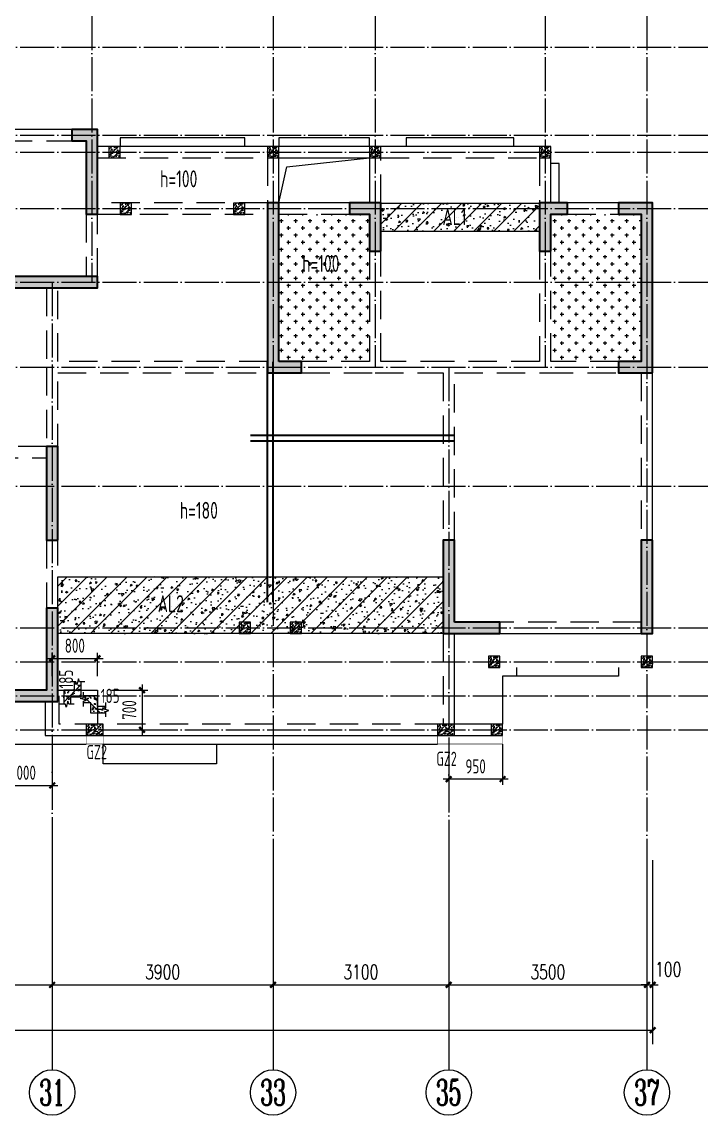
# Model space of a CAD drawing. Extents: x 393367 to 3005760, y 4998 to 826018.
# Drawn here: x 2536576 to 2548567, y 345219 to 364516 of the extents above; entities that cross this region are included whole.
import ezdxf
from ezdxf.enums import TextEntityAlignment as Align

# ---------------------------------------------------------------- set-up
doc = ezdxf.new("R2010")
doc.units = 0
doc.header["$LTSCALE"] = 1000
for name, pattern in [('DASH', [0.35, 0.25, -0.1]), ('DASHED', [0.75, 0.5, -0.25]), ('DOTE', [2.42, 2, -0.2, 0.02, -0.2])]:
    doc.linetypes.add(name, pattern=pattern)
doc.layers.get('0').update_dxf_attribs({"linetype": 'CONTINUOUS'})
doc.layers.get('Defpoints').update_dxf_attribs({"linetype": 'CONTINUOUS'})
for name, color, linetype in [('AXIS', 3, 'CONTINUOUS'), ('AXIS_TEXT', 7, 'CONTINUOUS'), ('BEAM', 4, 'DASH'), ('COLU', 7, 'CONTINUOUS'), ('DIM', 3, 'CONTINUOUS'), ('DOTE', 8, 'DOTE'), ('ROOF', 183, 'CONTINUOUS'), ('S-板负筋标注', 7, 'CONTINUOUS'), ('S-构造柱', 212, 'CONTINUOUS'), ('S-构造柱编号', 130, 'CONTINUOUS'), ('S-梁', 4, 'DASHED'), ('S-梁实线', 4, 'CONTINUOUS'), ('S-楼板文字', 7, 'CONTINUOUS'), ('S-洞口边线', 7, 'CONTINUOUS'), ('S-砼墙', 150, 'CONTINUOUS'), ('S-砼墙填充', 251, 'CONTINUOUS'), ('S-降板填充', 75, 'CONTINUOUS'), ('TEXT', 7, 'CONTINUOUS'), ('THIN', 7, 'CONTINUOUS'), ('板面附加钢筋', 4, 'CONTINUOUS'), ('看线', 251, 'CONTINUOUS')]:
    doc.layers.add(name, color=color, linetype=linetype)
doc.layers.add('DIM_IDEN', color=3, linetype='CONTINUOUS', lineweight=15)
doc.styles.add('_TCH_AXIS', font='COMPLEX', dxfattribs={"bigfont": 'GBCBIG'})
doc.styles.add('_TCH_DIM_T3', font='SIMPLEX', dxfattribs={"width": 0.705882, "bigfont": 'GBCBIG'})
doc.styles.add('COMPLEX', font='COMPLEX')
doc.styles.add('TSSD_Rein', font='Tssdeng.shx', dxfattribs={"width": 0.7, "bigfont": 'hztxt.shx'})
doc.dimstyles.new('_TCH_ARCH&&100', dxfattribs={"dimtxt": 255, "dimasz": 100, "dimexe": 250, "dimexo": 300, "dimgap": 100, "dimtad": 1, "dimdec": 0, "dimzin": 0, "dimdsep": 46, "dimtxsty": '_TCH_DIM_T3', "dimblk": 'ARCHTICK', "dimcen": 0.09, "dimclrt": 7, "dimazin": 2, "dimtfac": 1, "dimtdec": 0, "dimtix": 1, "dimtmove": 2, "dimatfit": 3, "dimldrblk": 'ARCHTICK', "dimfxl": 1, "dimtolj": 1, "dimtzin": 0, "dimarcsym": 0})
doc.dimstyles.new('TSSD_100_100$0', dxfattribs={"dimtxt": 250, "dimasz": 100, "dimexe": 100, "dimexo": 250, "dimgap": 100, "dimtad": 1, "dimdec": 0, "dimzin": 0, "dimdsep": 46, "dimtxsty": 'TSSD_Rein', "dimblk": 'ARCHTICK', "dimcen": 0, "dimdle": 100, "dimclrt": 7, "dimadec": 0, "dimazin": 0, "dimtfac": 1, "dimtdec": 0, "dimtix": 1, "dimtmove": 2, "dimatfit": 3, "dimldrblk": '_tsdbk', "dimfxl": 1, "dimtolj": 1, "dimtzin": 0, "dimarcsym": 0})

# ---------------------------------------------------------------- blocks, each defined once
blk = doc.blocks.new('_ArchTick')
at = {"color": 0, "linetype": 'ByBlock', "const_width": 0.4}
blk.add_lwpolyline([(-0.5, -0.5), (0.5, 0.5)], dxfattribs=at)
blk = doc.blocks.new('*D3191')
at = {"layer": 'AXIS', "color": 0, "lineweight": -2}
for p, q in [((61600, 4500), (61600, 2050)), ((61700, 4500), (61700, 2050)), ((61600, 2300), (61500, 2300)), ((61600, 2300), (61700, 2300)), ((61700, 2300), (61800, 2300))]:
    blk.add_line(p, q, dxfattribs=at)
at = {"layer": 'Defpoints', "color": 0}
for p in [(61600, 4800), (61700, 4800), (61700, 2300)]:
    blk.add_point(p, dxfattribs=at)
at = {"layer": 'AXIS', "color": 0, "lineweight": -2, "xscale": 100, "yscale": 100, "zscale": 100}
blk.add_blockref('_ArchTick', (61600, 2300), dxfattribs=at)
at = {"layer": 'AXIS', "color": 0, "lineweight": -2, "xscale": 100, "yscale": 100, "zscale": 100, "rotation": 180}
blk.add_blockref('_ArchTick', (61700, 2300), dxfattribs=at)
at = {"layer": 'AXIS', "color": 7, "insert": (61975, 2575), "char_height": 255, "attachment_point": 5, "style": '_TCH_DIM_T3'}
blk.add_mtext('\\A1;100', dxfattribs=at)
blk = doc.blocks.new('*D3192')
at = {"layer": 'AXIS', "color": 0, "lineweight": -2}
for p, q in [((58100, 4500), (58100, 2050)), ((61600, 4500), (61600, 2050)), ((58100, 2300), (61600, 2300))]:
    blk.add_line(p, q, dxfattribs=at)
at = {"layer": 'Defpoints', "color": 0}
for p in [(58100, 4800), (61600, 4800), (61600, 2300)]:
    blk.add_point(p, dxfattribs=at)
at = {"layer": 'AXIS', "color": 0, "lineweight": -2, "xscale": 100, "yscale": 100, "zscale": 100, "rotation": 180}
blk.add_blockref('_ArchTick', (58100, 2300), dxfattribs=at)
at = {"layer": 'AXIS', "color": 0, "lineweight": -2, "xscale": 100, "yscale": 100, "zscale": 100}
blk.add_blockref('_ArchTick', (61600, 2300), dxfattribs=at)
at = {"layer": 'AXIS', "color": 7, "insert": (59850, 2527), "char_height": 255, "attachment_point": 5, "style": '_TCH_DIM_T3'}
blk.add_mtext('\\A1;3500', dxfattribs=at)
blk = doc.blocks.new('*D3193')
at = {"layer": 'AXIS', "color": 0, "lineweight": -2}
for p, q in [((55000, 4500), (55000, 2050)), ((58100, 4500), (58100, 2050)), ((55000, 2300), (58100, 2300))]:
    blk.add_line(p, q, dxfattribs=at)
at = {"layer": 'Defpoints', "color": 0}
for p in [(55000, 4800), (58100, 4800), (58100, 2300)]:
    blk.add_point(p, dxfattribs=at)
at = {"layer": 'AXIS', "color": 0, "lineweight": -2, "xscale": 100, "yscale": 100, "zscale": 100, "rotation": 180}
blk.add_blockref('_ArchTick', (55000, 2300), dxfattribs=at)
at = {"layer": 'AXIS', "color": 0, "lineweight": -2, "xscale": 100, "yscale": 100, "zscale": 100}
blk.add_blockref('_ArchTick', (58100, 2300), dxfattribs=at)
at = {"layer": 'AXIS', "color": 7, "insert": (56550, 2527), "char_height": 255, "attachment_point": 5, "style": '_TCH_DIM_T3'}
blk.add_mtext('\\A1;3100', dxfattribs=at)
blk = doc.blocks.new('*D3194')
at = {"layer": 'AXIS', "color": 0, "lineweight": -2}
for p, q in [((51100, 4500), (51100, 2050)), ((55000, 4500), (55000, 2050)), ((51100, 2300), (55000, 2300))]:
    blk.add_line(p, q, dxfattribs=at)
at = {"layer": 'Defpoints', "color": 0}
for p in [(51100, 4800), (55000, 4800), (55000, 2300)]:
    blk.add_point(p, dxfattribs=at)
at = {"layer": 'AXIS', "color": 0, "lineweight": -2, "xscale": 100, "yscale": 100, "zscale": 100, "rotation": 180}
blk.add_blockref('_ArchTick', (51100, 2300), dxfattribs=at)
at = {"layer": 'AXIS', "color": 0, "lineweight": -2, "xscale": 100, "yscale": 100, "zscale": 100}
blk.add_blockref('_ArchTick', (55000, 2300), dxfattribs=at)
at = {"layer": 'AXIS', "color": 7, "insert": (53050, 2527), "char_height": 255, "attachment_point": 5, "style": '_TCH_DIM_T3'}
blk.add_mtext('\\A1;3900', dxfattribs=at)
blk = doc.blocks.new('*D3195')
at = {"layer": 'AXIS', "color": 0, "lineweight": -2}
for p, q in [((47900, 4500), (47900, 2050)), ((51100, 4500), (51100, 2050)), ((47900, 2300), (51100, 2300))]:
    blk.add_line(p, q, dxfattribs=at)
at = {"layer": 'Defpoints', "color": 0}
for p in [(47900, 4800), (51100, 4800), (51100, 2300)]:
    blk.add_point(p, dxfattribs=at)
at = {"layer": 'AXIS', "color": 0, "lineweight": -2, "xscale": 100, "yscale": 100, "zscale": 100, "rotation": 180}
blk.add_blockref('_ArchTick', (47900, 2300), dxfattribs=at)
at = {"layer": 'AXIS', "color": 0, "lineweight": -2, "xscale": 100, "yscale": 100, "zscale": 100}
blk.add_blockref('_ArchTick', (51100, 2300), dxfattribs=at)
at = {"layer": 'AXIS', "color": 7, "insert": (49500, 2527), "char_height": 255, "attachment_point": 5, "style": '_TCH_DIM_T3'}
blk.add_mtext('\\A1;3200', dxfattribs=at)
blk = doc.blocks.new('*D3247')
at = {"layer": 'AXIS', "color": 0, "lineweight": -2}
for p, q in [((6700, 4500), (6700, 1250)), ((61700, 4500), (61700, 1250)), ((6700, 1500), (61700, 1500))]:
    blk.add_line(p, q, dxfattribs=at)
at = {"layer": 'Defpoints', "color": 0}
for p in [(6700, 4800), (61700, 4800), (61700, 1500)]:
    blk.add_point(p, dxfattribs=at)
at = {"layer": 'AXIS', "color": 0, "lineweight": -2, "xscale": 100, "yscale": 100, "zscale": 100, "rotation": 180}
blk.add_blockref('_ArchTick', (6700, 1500), dxfattribs=at)
at = {"layer": 'AXIS', "color": 0, "lineweight": -2, "xscale": 100, "yscale": 100, "zscale": 100}
blk.add_blockref('_ArchTick', (61700, 1500), dxfattribs=at)
at = {"layer": 'AXIS', "color": 7, "insert": (34200, 1727), "char_height": 255, "attachment_point": 5, "style": '_TCH_DIM_T3'}
blk.add_mtext('\\A1;55000', dxfattribs=at)
blk = doc.blocks.new('_axiso')
blk.add_circle((0, 0), 0.5)
at = {"layer": 'AXIS_TEXT', "style": 'COMPLEX', "width": 1.041667}
blk.add_attdef('A', text='', height=0.56, dxfattribs=at).set_placement((-0.25, -0.28), (0.25, -0.28), align=Align.FIT)
blk = doc.blocks.new('A$C3AD31606')
at = {"layer": 'BEAM', "linetype": 'ByBlock'}
h = blk.add_hatch(dxfattribs=at)
h.set_pattern_fill('ARMORED', color=252, scale=50, angle=180, style=0)
h.set_pattern_definition([(230, (-167470.75, 1923611.6), (-358.63009, 31.376067), [37.5, -412.5]), (175, (-167470.75, 1923611.6), (69.37567, -376.09607), [30, -330]), (280.4514, (-167500.63, 1923614.23), (-289.25469, -344.71977), [31.870095, -350.571056]), (226.1842, (-167470.75, 1923511.6), (-533.62052, 82.75951), [56.25, -618.75]), (276.6356, (-167515.2, 1923518.5), (-467.33135, -487.05894), [47.80514, -525.8565]), (171.1842, (-167470.75, 1923511.6), (-467.33097, -487.0593), [45, -495]), (201, (-167520.75, 1923536.6), (-298.453526, 201.309445), [37.5, -412.5]), (146, (-167520.75, 1923536.6), (-121.657666, -362.57502), [30, -330]), (251.4514, (-167545.62, 1923553.4), (-420.111314, -161.26525), [31.870095, -350.571056]), (217.5, (-167470.75, 1923611.61), (-6.079928, -166.446927), [0, -326, 0, -335, 0, -331.25]), (187.5, (-167470.75, 1923611.61), (-131.534769, -197.205856), [0, -191, 0, -318.5, 0, -126.25]), (147.5, (-167359.25, 1923611.61), (-266.911218, 11.277436), [0, -125, 0, -390, 0, -517.5]), (137.5, (-167309.25, 1923611.61), (-291.593085, -50.05249), [0, -162.5, 0, -259, 0, -367.5]), (225, (-167470.75, 1923611.61), (176.776695, -176.776695), [])])
h.paths.add_polyline_path([(53000, 9190), (50200, 9190), (50200, 9690), (53000, 9690)])
h = blk.add_hatch(dxfattribs=at)
h.set_pattern_fill('ARMORED', color=252, scale=50, angle=180, style=0)
h.set_pattern_definition([(230, (-173170.75, 1916511.6), (-358.63009, 31.376067), [37.5, -412.5]), (175, (-173170.75, 1916511.6), (69.37567, -376.09607), [30, -330]), (280.4514, (-173200.63, 1916514.23), (-289.25469, -344.71977), [31.870095, -350.571056]), (226.1842, (-173170.75, 1916411.6), (-533.62052, 82.75951), [56.25, -618.75]), (276.6356, (-173215.2, 1916418.5), (-467.33135, -487.05894), [47.80514, -525.8565]), (171.1842, (-173170.75, 1916411.6), (-467.33097, -487.0593), [45, -495]), (201, (-173220.75, 1916436.6), (-298.453526, 201.309445), [37.5, -412.5]), (146, (-173220.75, 1916436.6), (-121.657666, -362.57502), [30, -330]), (251.4514, (-173245.62, 1916453.4), (-420.111314, -161.26525), [31.870095, -350.571056]), (217.5, (-173170.75, 1916511.61), (-6.079928, -166.446927), [0, -326, 0, -335, 0, -331.25]), (187.5, (-173170.75, 1916511.61), (-131.534769, -197.205856), [0, -191, 0, -318.5, 0, -126.25]), (147.5, (-173059.25, 1916511.61), (-266.911218, 11.277436), [0, -125, 0, -390, 0, -517.5]), (137.5, (-173009.25, 1916511.61), (-291.593085, -50.05249), [0, -162.5, 0, -259, 0, -367.5]), (225, (-173170.75, 1916511.61), (176.776695, -176.776695), [])])
h.paths.add_polyline_path([(51300, 2090), (44500, 2090), (44500, 3090), (51300, 3090)])
at = {"layer": 'S-构造柱'}
h = blk.add_hatch(dxfattribs=at)
h.set_pattern_fill('ARMORED', color=256, scale=15, angle=-90, style=0)
h.set_pattern_definition([(220, (199789.41, 3289163.765), (9.4128202, -107.5890274), [11.25, -123.75]), (275, (199789.41, 3289163.77), (-112.82882, 20.8127), [9, -99]), (169.5486, (199790.19, 3289154.8), (-103.4159313, -86.7764073), [9.5610285, -105.1713168]), (223.8158, (199759.41, 3289163.77), (24.827852, -160.0861573), [16.875, -185.625]), (173.3644, (199761.48, 3289150.42), (-146.117681, -140.199406), [14.341543, -157.75695]), (278.8158, (199759.4, 3289163.77), (-146.11779, -140.199292), [13.5, -148.5]), (249, (199766.91, 3289148.765), (60.3928336, -89.5360578), [11.25, -123.75]), (304, (199766.91, 3289148.77), (-108.7725068, -36.4972998), [9, -99]), (198.5486, (199771.94, 3289141.3), (-48.3795745, -126.0333943), [9.5610285, -105.1713168]), (232.5, (199789.41, 3289163.765), (-49.93407807, -1.8239783), [0, -97.8, 0, -100.5, 0, -99.375]), (262.5, (199789.41, 3289163.765), (-59.1617568, -39.4604306), [0, -57.3, 0, -95.55, 0, -37.875]), (302.5, (199789.41, 3289197.215), (3.38323076, -80.07336543), [0, -37.5, 0, -117, 0, -155.25]), (312.5, (199789.41, 3289212.215), (-15.0157473, -87.4779254), [0, -48.75, 0, -77.7, 0, -110.25]), (225, (199789.41, 3289163.765), (-53.0330086, 53.0330086), [])])
h.paths.add_polyline_path([(45400, 10690), (45400, 10490), (45600, 10490), (45600, 10690)])
h = blk.add_hatch(dxfattribs=at)
h.set_pattern_fill('ARMORED', color=256, scale=15, angle=-90, style=0)
h.set_pattern_definition([(220, (202589.41, 3289163.765), (9.4128202, -107.5890274), [11.25, -123.75]), (275, (202589.41, 3289163.77), (-112.82882, 20.8127), [9, -99]), (169.5486, (202590.19, 3289154.8), (-103.4159313, -86.7764073), [9.5610285, -105.1713168]), (223.8158, (202559.41, 3289163.77), (24.827852, -160.0861573), [16.875, -185.625]), (173.3644, (202561.48, 3289150.42), (-146.117681, -140.199406), [14.341543, -157.75695]), (278.8158, (202559.4, 3289163.77), (-146.11779, -140.199292), [13.5, -148.5]), (249, (202566.91, 3289148.765), (60.3928336, -89.5360578), [11.25, -123.75]), (304, (202566.91, 3289148.77), (-108.7725068, -36.4972998), [9, -99]), (198.5486, (202571.94, 3289141.3), (-48.3795745, -126.0333943), [9.5610285, -105.1713168]), (232.5, (202589.408, 3289163.765), (-49.93407807, -1.8239783), [0, -97.8, 0, -100.5, 0, -99.375]), (262.5, (202589.41, 3289163.765), (-59.1617568, -39.4604306), [0, -57.3, 0, -95.55, 0, -37.875]), (302.5, (202589.408, 3289197.215), (3.38323076, -80.07336543), [0, -37.5, 0, -117, 0, -155.25]), (312.5, (202589.41, 3289212.215), (-15.0157473, -87.4779254), [0, -48.75, 0, -77.7, 0, -110.25]), (225, (202589.41, 3289163.765), (-53.0330086, 53.0330086), [])])
h.paths.add_polyline_path([(48200, 10690), (48200, 10490), (48400, 10490), (48400, 10690)])
h = blk.add_hatch(dxfattribs=at)
h.set_pattern_fill('ARMORED', color=256, scale=15, angle=-90, style=0)
h.set_pattern_definition([(220, (204389.41, 3289163.76), (9.4128202, -107.5890274), [11.25, -123.75]), (275, (204389.41, 3289163.76), (-112.82882, 20.8127), [9, -99]), (169.5486, (204390.19, 3289154.8), (-103.4159313, -86.7764073), [9.5610285, -105.1713168]), (223.8158, (204359.41, 3289163.76), (24.827852, -160.0861573), [16.875, -185.625]), (173.3644, (204361.48, 3289150.42), (-146.117681, -140.199406), [14.341543, -157.75695]), (278.8158, (204359.4, 3289163.76), (-146.11779, -140.199292), [13.5, -148.5]), (249, (204366.91, 3289148.76), (60.3928336, -89.5360578), [11.25, -123.75]), (304, (204366.91, 3289148.76), (-108.7725068, -36.4972998), [9, -99]), (198.5486, (204371.94, 3289141.3), (-48.3795745, -126.0333943), [9.5610285, -105.1713168]), (232.5, (204389.408, 3289163.76), (-49.93407807, -1.8239783), [0, -97.8, 0, -100.5, 0, -99.375]), (262.5, (204389.41, 3289163.76), (-59.1617568, -39.4604306), [0, -57.3, 0, -95.55, 0, -37.875]), (302.5, (204389.408, 3289197.21), (3.38323076, -80.07336543), [0, -37.5, 0, -117, 0, -155.25]), (312.5, (204389.41, 3289212.21), (-15.0157473, -87.4779254), [0, -48.75, 0, -77.7, 0, -110.25]), (225, (204389.41, 3289163.76), (-53.0330086, 53.0330086), [])])
h.paths.add_polyline_path([(50000, 10690), (50000, 10490), (50200, 10490), (50200, 10690)])
h = blk.add_hatch(dxfattribs=at)
h.set_pattern_fill('ARMORED', color=256, scale=15, angle=-90, style=0)
h.set_pattern_definition([(220, (207389.41, 3289163.76), (9.4128202, -107.5890274), [11.25, -123.75]), (275, (207389.41, 3289163.76), (-112.82882, 20.8127), [9, -99]), (169.5486, (207390.19, 3289154.8), (-103.4159313, -86.7764073), [9.5610285, -105.1713168]), (223.8158, (207359.41, 3289163.76), (24.827852, -160.0861573), [16.875, -185.625]), (173.3644, (207361.48, 3289150.42), (-146.117681, -140.199406), [14.341543, -157.75695]), (278.8158, (207359.4, 3289163.76), (-146.11779, -140.199292), [13.5, -148.5]), (249, (207366.91, 3289148.76), (60.3928336, -89.5360578), [11.25, -123.75]), (304, (207366.91, 3289148.76), (-108.7725068, -36.4972998), [9, -99]), (198.5486, (207371.94, 3289141.3), (-48.3795745, -126.0333943), [9.5610285, -105.1713168]), (232.5, (207389.408, 3289163.76), (-49.93407807, -1.8239783), [0, -97.8, 0, -100.5, 0, -99.375]), (262.5, (207389.41, 3289163.76), (-59.1617568, -39.4604306), [0, -57.3, 0, -95.55, 0, -37.875]), (302.5, (207389.408, 3289197.21), (3.38323076, -80.07336543), [0, -37.5, 0, -117, 0, -155.25]), (312.5, (207389.41, 3289212.21), (-15.0157473, -87.4779254), [0, -48.75, 0, -77.7, 0, -110.25]), (225, (207389.41, 3289163.76), (-53.0330086, 53.0330086), [])])
h.paths.add_polyline_path([(53000, 10690), (53000, 10490), (53200, 10490), (53200, 10690)])
h = blk.add_hatch(dxfattribs=at)
h.set_pattern_fill('ARMORED', color=256, scale=15, angle=-90, style=0)
h.set_pattern_definition([(220, (199989.41, 3288163.77), (9.4128202, -107.5890274), [11.25, -123.75]), (275, (199989.41, 3288163.77), (-112.82882, 20.8127), [9, -99]), (169.5486, (199990.19, 3288154.8), (-103.4159313, -86.7764073), [9.5610285, -105.1713168]), (223.8158, (199959.41, 3288163.77), (24.827852, -160.0861573), [16.875, -185.625]), (173.3644, (199961.48, 3288150.43), (-146.117681, -140.199406), [14.341543, -157.75695]), (278.8158, (199959.4, 3288163.77), (-146.11779, -140.199292), [13.5, -148.5]), (249, (199966.91, 3288148.77), (60.3928336, -89.5360578), [11.25, -123.75]), (304, (199966.91, 3288148.77), (-108.7725068, -36.4972998), [9, -99]), (198.5486, (199971.94, 3288141.31), (-48.3795745, -126.0333943), [9.5610285, -105.1713168]), (232.5, (199989.41, 3288163.77), (-49.93407807, -1.8239783), [0, -97.8, 0, -100.5, 0, -99.375]), (262.5, (199989.41, 3288163.77), (-59.1617568, -39.4604306), [0, -57.3, 0, -95.55, 0, -37.875]), (302.5, (199989.41, 3288197.22), (3.38323076, -80.07336543), [0, -37.5, 0, -117, 0, -155.25]), (312.5, (199989.41, 3288212.22), (-15.0157473, -87.4779254), [0, -48.75, 0, -77.7, 0, -110.25]), (225, (199989.41, 3288163.77), (-53.0330086, 53.0330086), [])])
h.paths.add_polyline_path([(45600, 9690), (45600, 9490), (45800, 9490), (45800, 9690)])
h = blk.add_hatch(dxfattribs=at)
h.set_pattern_fill('ARMORED', color=256, scale=15, angle=-90, style=0)
h.set_pattern_definition([(220, (201989.41, 3288163.77), (9.4128202, -107.5890274), [11.25, -123.75]), (275, (201989.41, 3288163.77), (-112.82882, 20.8127), [9, -99]), (169.5486, (201990.19, 3288154.8), (-103.4159313, -86.7764073), [9.5610285, -105.1713168]), (223.8158, (201959.41, 3288163.77), (24.827852, -160.0861573), [16.875, -185.625]), (173.3644, (201961.48, 3288150.43), (-146.117681, -140.199406), [14.341543, -157.75695]), (278.8158, (201959.4, 3288163.77), (-146.11779, -140.199292), [13.5, -148.5]), (249, (201966.91, 3288148.77), (60.3928336, -89.5360578), [11.25, -123.75]), (304, (201966.91, 3288148.77), (-108.7725068, -36.4972998), [9, -99]), (198.5486, (201971.94, 3288141.31), (-48.3795745, -126.0333943), [9.5610285, -105.1713168]), (232.5, (201989.408, 3288163.77), (-49.93407807, -1.8239783), [0, -97.8, 0, -100.5, 0, -99.375]), (262.5, (201989.41, 3288163.77), (-59.1617568, -39.4604306), [0, -57.3, 0, -95.55, 0, -37.875]), (302.5, (201989.408, 3288197.22), (3.38323076, -80.07336543), [0, -37.5, 0, -117, 0, -155.25]), (312.5, (201989.41, 3288212.22), (-15.0157473, -87.4779254), [0, -48.75, 0, -77.7, 0, -110.25]), (225, (201989.41, 3288163.77), (-53.0330086, 53.0330086), [])])
h.paths.add_polyline_path([(47600, 9690), (47600, 9490), (47800, 9490), (47800, 9690)])
h = blk.add_hatch(dxfattribs=at)
h.set_pattern_fill('ARMORED', color=256, scale=15, angle=-90, style=0)
h.set_pattern_definition([(220, (202089.41, 3280763.765), (9.4128202, -107.5890274), [11.25, -123.75]), (275, (202089.41, 3280763.77), (-112.82882, 20.8127), [9, -99]), (169.5486, (202090.19, 3280754.8), (-103.4159313, -86.7764073), [9.5610285, -105.1713168]), (223.8158, (202059.41, 3280763.77), (24.827852, -160.0861573), [16.875, -185.625]), (173.3644, (202061.48, 3280750.42), (-146.117681, -140.199406), [14.341543, -157.75695]), (278.8158, (202059.4, 3280763.77), (-146.11779, -140.199292), [13.5, -148.5]), (249, (202066.91, 3280748.765), (60.3928336, -89.5360578), [11.25, -123.75]), (304, (202066.91, 3280748.77), (-108.7725068, -36.4972998), [9, -99]), (198.5486, (202071.94, 3280741.3), (-48.3795745, -126.0333943), [9.5610285, -105.1713168]), (232.5, (202089.408, 3280763.765), (-49.93407807, -1.8239783), [0, -97.8, 0, -100.5, 0, -99.375]), (262.5, (202089.41, 3280763.765), (-59.1617568, -39.4604306), [0, -57.3, 0, -95.55, 0, -37.875]), (302.5, (202089.408, 3280797.215), (3.38323076, -80.07336543), [0, -37.5, 0, -117, 0, -155.25]), (312.5, (202089.41, 3280812.215), (-15.0157473, -87.4779254), [0, -48.75, 0, -77.7, 0, -110.25]), (225, (202089.41, 3280763.765), (-53.0330086, 53.0330086), [])])
h.paths.add_polyline_path([(47700, 2290), (47700, 2090), (47900, 2090), (47900, 2290)])
h = blk.add_hatch(dxfattribs=at)
h.set_pattern_fill('ARMORED', color=256, scale=15, angle=-90, style=0)
h.set_pattern_definition([(220, (202989.41, 3280763.77), (9.4128202, -107.5890274), [11.25, -123.75]), (275, (202989.41, 3280763.77), (-112.82882, 20.8127), [9, -99]), (169.5486, (202990.19, 3280754.8), (-103.4159313, -86.7764073), [9.5610285, -105.1713168]), (223.8158, (202959.41, 3280763.77), (24.827852, -160.0861573), [16.875, -185.625]), (173.3644, (202961.48, 3280750.43), (-146.117681, -140.199406), [14.341543, -157.75695]), (278.8158, (202959.4, 3280763.77), (-146.11779, -140.199292), [13.5, -148.5]), (249, (202966.91, 3280748.77), (60.3928336, -89.5360578), [11.25, -123.75]), (304, (202966.91, 3280748.77), (-108.7725068, -36.4972998), [9, -99]), (198.5486, (202971.94, 3280741.31), (-48.3795745, -126.0333943), [9.5610285, -105.1713168]), (232.5, (202989.41, 3280763.77), (-49.93407807, -1.8239783), [0, -97.8, 0, -100.5, 0, -99.375]), (262.5, (202989.41, 3280763.77), (-59.1617568, -39.4604306), [0, -57.3, 0, -95.55, 0, -37.875]), (302.5, (202989.41, 3280797.22), (3.38323076, -80.07336543), [0, -37.5, 0, -117, 0, -155.25]), (312.5, (202989.41, 3280812.22), (-15.0157473, -87.4779254), [0, -48.75, 0, -77.7, 0, -110.25]), (225, (202989.41, 3280763.77), (-53.0330086, 53.0330086), [])])
h.paths.add_polyline_path([(48600, 2290), (48600, 2090), (48800, 2090), (48800, 2290)])
h = blk.add_hatch(dxfattribs=at)
h.set_pattern_fill('ARMORED', color=256, scale=15, angle=-90, style=0)
h.set_pattern_definition([(220, (206489.41, 3280163.765), (9.4128202, -107.5890274), [11.25, -123.75]), (275, (206489.41, 3280163.77), (-112.82882, 20.8127), [9, -99]), (169.5486, (206490.19, 3280154.8), (-103.4159313, -86.7764073), [9.5610285, -105.1713168]), (223.8158, (206459.41, 3280163.77), (24.827852, -160.0861573), [16.875, -185.625]), (173.3644, (206461.48, 3280150.42), (-146.117681, -140.199406), [14.341543, -157.75695]), (278.8158, (206459.4, 3280163.77), (-146.11779, -140.199292), [13.5, -148.5]), (249, (206466.91, 3280148.765), (60.3928336, -89.5360578), [11.25, -123.75]), (304, (206466.91, 3280148.77), (-108.7725068, -36.4972998), [9, -99]), (198.5486, (206471.94, 3280141.3), (-48.3795745, -126.0333943), [9.5610285, -105.1713168]), (232.5, (206489.408, 3280163.765), (-49.93407807, -1.8239783), [0, -97.8, 0, -100.5, 0, -99.375]), (262.5, (206489.41, 3280163.765), (-59.1617568, -39.4604306), [0, -57.3, 0, -95.55, 0, -37.875]), (302.5, (206489.408, 3280197.215), (3.38323076, -80.07336543), [0, -37.5, 0, -117, 0, -155.25]), (312.5, (206489.41, 3280212.215), (-15.0157473, -87.4779254), [0, -48.75, 0, -77.7, 0, -110.25]), (225, (206489.41, 3280163.765), (-53.0330086, 53.0330086), [])])
h.paths.add_polyline_path([(52100, 1690), (52100, 1490), (52300, 1490), (52300, 1690)])
h = blk.add_hatch(dxfattribs=at)
h.set_pattern_fill('ARMORED', color=256, scale=15, angle=-90, style=0)
h.set_pattern_definition([(220, (209189.41, 3280163.765), (9.4128202, -107.5890274), [11.25, -123.75]), (275, (209189.41, 3280163.77), (-112.82882, 20.8127), [9, -99]), (169.5486, (209190.19, 3280154.8), (-103.4159313, -86.7764073), [9.5610285, -105.1713168]), (223.8158, (209159.41, 3280163.77), (24.827852, -160.0861573), [16.875, -185.625]), (173.3644, (209161.48, 3280150.42), (-146.117681, -140.199406), [14.341543, -157.75695]), (278.8158, (209159.4, 3280163.77), (-146.11779, -140.199292), [13.5, -148.5]), (249, (209166.91, 3280148.765), (60.3928336, -89.5360578), [11.25, -123.75]), (304, (209166.91, 3280148.77), (-108.7725068, -36.4972998), [9, -99]), (198.5486, (209171.94, 3280141.3), (-48.3795745, -126.0333943), [9.5610285, -105.1713168]), (232.5, (209189.41, 3280163.765), (-49.93407807, -1.8239783), [0, -97.8, 0, -100.5, 0, -99.375]), (262.5, (209189.41, 3280163.765), (-59.1617568, -39.4604306), [0, -57.3, 0, -95.55, 0, -37.875]), (302.5, (209189.41, 3280197.215), (3.38323076, -80.07336543), [0, -37.5, 0, -117, 0, -155.25]), (312.5, (209189.41, 3280212.215), (-15.0157473, -87.4779254), [0, -48.75, 0, -77.7, 0, -110.25]), (225, (209189.41, 3280163.765), (-53.0330086, 53.0330086), [])])
h.paths.add_polyline_path([(54800, 1690), (54800, 1490), (55000, 1490), (55000, 1690)])
h = blk.add_hatch(dxfattribs=at)
h.set_pattern_fill('ARMORED', color=256, scale=15, angle=-90, style=0)
h.set_pattern_definition([(220, (199389.41, 3278963.76), (9.4128202, -107.5890274), [11.25, -123.75]), (275, (199389.41, 3278963.76), (-112.82882, 20.8127), [9, -99]), (169.5486, (199390.19, 3278954.8), (-103.4159313, -86.7764073), [9.5610285, -105.1713168]), (223.8158, (199359.41, 3278963.76), (24.827852, -160.0861573), [16.875, -185.625]), (173.3644, (199361.48, 3278950.42), (-146.117681, -140.199406), [14.341543, -157.75695]), (278.8158, (199359.4, 3278963.76), (-146.11779, -140.199292), [13.5, -148.5]), (249, (199366.91, 3278948.76), (60.3928336, -89.5360578), [11.25, -123.75]), (304, (199366.91, 3278948.76), (-108.7725068, -36.4972998), [9, -99]), (198.5486, (199371.94, 3278941.3), (-48.3795745, -126.0333943), [9.5610285, -105.1713168]), (232.5, (199389.408, 3278963.76), (-49.93407807, -1.8239783), [0, -97.8, 0, -100.5, 0, -99.375]), (262.5, (199389.41, 3278963.76), (-59.1617568, -39.4604306), [0, -57.3, 0, -95.55, 0, -37.875]), (302.5, (199389.408, 3278997.21), (3.38323076, -80.07336543), [0, -37.5, 0, -117, 0, -155.25]), (312.5, (199389.41, 3279012.21), (-15.0157473, -87.4779254), [0, -48.75, 0, -77.7, 0, -110.25]), (225, (199389.41, 3278963.76), (-53.0330086, 53.0330086), [])])
h.paths.add_polyline_path([(45000, 490), (45000, 290), (45300, 290), (45300, 490)])
h = blk.add_hatch(dxfattribs=at)
h.set_pattern_fill('ARMORED', color=256, scale=15, angle=-90, style=0)
h.set_pattern_definition([(220, (205589.41, 3278963.76), (9.4128202, -107.5890274), [11.25, -123.75]), (275, (205589.41, 3278963.76), (-112.82882, 20.8127), [9, -99]), (169.5486, (205590.19, 3278954.8), (-103.4159313, -86.7764073), [9.5610285, -105.1713168]), (223.8158, (205559.41, 3278963.76), (24.827852, -160.0861573), [16.875, -185.625]), (173.3644, (205561.48, 3278950.42), (-146.117681, -140.199406), [14.341543, -157.75695]), (278.8158, (205559.4, 3278963.76), (-146.11779, -140.199292), [13.5, -148.5]), (249, (205566.91, 3278948.76), (60.3928336, -89.5360578), [11.25, -123.75]), (304, (205566.91, 3278948.76), (-108.7725068, -36.4972998), [9, -99]), (198.5486, (205571.94, 3278941.3), (-48.3795745, -126.0333943), [9.5610285, -105.1713168]), (232.5, (205589.408, 3278963.76), (-49.93407807, -1.8239783), [0, -97.8, 0, -100.5, 0, -99.375]), (262.5, (205589.41, 3278963.76), (-59.1617568, -39.4604306), [0, -57.3, 0, -95.55, 0, -37.875]), (302.5, (205589.408, 3278997.21), (3.38323076, -80.07336543), [0, -37.5, 0, -117, 0, -155.25]), (312.5, (205589.41, 3279012.21), (-15.0157473, -87.4779254), [0, -48.75, 0, -77.7, 0, -110.25]), (225, (205589.41, 3278963.76), (-53.0330086, 53.0330086), [])])
h.paths.add_polyline_path([(51200, 490), (51200, 290), (51500, 290), (51500, 490)])
h = blk.add_hatch(dxfattribs=at)
h.set_pattern_fill('ARMORED', color=256, scale=15, angle=-90, style=0)
h.set_pattern_definition([(220, (206539.41, 3278963.765), (9.4128202, -107.5890274), [11.25, -123.75]), (275, (206539.41, 3278963.77), (-112.82882, 20.8127), [9, -99]), (169.5486, (206540.19, 3278954.8), (-103.4159313, -86.7764073), [9.5610285, -105.1713168]), (223.8158, (206509.4, 3278963.77), (24.827852, -160.0861573), [16.875, -185.625]), (173.3644, (206511.48, 3278950.42), (-146.117681, -140.199406), [14.341543, -157.75695]), (278.8158, (206509.4, 3278963.77), (-146.11779, -140.199292), [13.5, -148.5]), (249, (206516.91, 3278948.765), (60.3928336, -89.5360578), [11.25, -123.75]), (304, (206516.91, 3278948.77), (-108.7725068, -36.4972998), [9, -99]), (198.5486, (206521.94, 3278941.3), (-48.3795745, -126.0333943), [9.5610285, -105.1713168]), (232.5, (206539.407, 3278963.765), (-49.93407807, -1.8239783), [0, -97.8, 0, -100.5, 0, -99.375]), (262.5, (206539.407, 3278963.765), (-59.1617568, -39.4604306), [0, -57.3, 0, -95.55, 0, -37.875]), (302.5, (206539.407, 3278997.215), (3.38323076, -80.07336543), [0, -37.5, 0, -117, 0, -155.25]), (312.5, (206539.41, 3279012.215), (-15.0157473, -87.4779254), [0, -48.75, 0, -77.7, 0, -110.25]), (225, (206539.41, 3278963.765), (-53.0330086, 53.0330086), [])])
h.paths.add_polyline_path([(52150, 490), (52150, 290), (52350, 290), (52350, 490)])
at = {"layer": 'BEAM', "linetype": 'ByBlock'}
for points in [[(53000, 9190), (50200, 9190), (50200, 9690), (53000, 9690)], [(51300, 2090), (44500, 2090), (44500, 3090), (51300, 3090)]]:
    blk.add_lwpolyline(points, close=True, dxfattribs=at)
at = {"layer": 'S-构造柱'}
for points in [[(45400, 10690), (45400, 10490), (45600, 10490), (45600, 10690)], [(48200, 10690), (48200, 10490), (48400, 10490), (48400, 10690)], [(50000, 10690), (50000, 10490), (50200, 10490), (50200, 10690)], [(53000, 10690), (53000, 10490), (53200, 10490), (53200, 10690)], [(45600, 9690), (45600, 9490), (45800, 9490), (45800, 9690)], [(47600, 9690), (47600, 9490), (47800, 9490), (47800, 9690)], [(47700, 2290), (47700, 2090), (47900, 2090), (47900, 2290)], [(48600, 2290), (48600, 2090), (48800, 2090), (48800, 2290)], [(52100, 1690), (52100, 1490), (52300, 1490), (52300, 1690)], [(54800, 1690), (54800, 1490), (55000, 1490), (55000, 1690)], [(45000, 490), (45000, 290), (45300, 290), (45300, 490)], [(51200, 490), (51200, 290), (51500, 290), (51500, 490)], [(52150, 490), (52150, 290), (52350, 290), (52350, 490)]]:
    blk.add_lwpolyline(points, close=True, dxfattribs=at)
at = {"layer": '板面附加钢筋', "color": 5, "linetype": 'DASH', "const_width": 35}
for points in [[(48200, 6890), (48200, 2642)], [(48300, 6890), (48300, 2642)], [(51500, 5590), (47900, 5590)], [(51500, 5490), (47900, 5490)]]:
    blk.add_lwpolyline(points, dxfattribs=at)
at = {"layer": 'S-构造柱编号', "color": 2, "linetype": 'ByBlock', "style": 'TSSD_Rein', "width": 0.65}
for p in [(45007, -127, 0), (51183, -245, 0)]:
    blk.add_text('GZ2', height=250, dxfattribs=at).set_placement(p)
at = {"layer": 'TEXT', "color": 1, "style": 'TSSD_Rein', "width": 0.7}
for s, p in [('AL1', (51715, 9300, 0)), ('AL2', (46725, 2468, 0))]:
    blk.add_text(s, height=300, dxfattribs=at).set_placement(p, align=Align.RIGHT)
blk = doc.blocks.new('A$C30E34BA0')
at = {"color": 30, "const_width": 8}
for points in [[(45200, 500), (45200, 350), (44900, 350), (44900, 500)], [(52250, 500), (52250, 350), (51100, 350), (51100, 500)]]:
    blk.add_lwpolyline(points, dxfattribs=at)
at = {"layer": '看线', "color": 202, "ltscale": 0.5}
for points in [[(47700, 10900), (47700, 11050), (45500, 11050), (45500, 10900)], [(49900, 10900), (49900, 11050), (48300, 11050), (48300, 10900)], [(52450, 10900), (52450, 11050), (50550, 11050), (50550, 10900)], [(53250, 9900), (53250, 10600), (53100, 10600)], [(54300, 1700), (54300, 1550), (52250, 1550), (52250, 700)], [(54300, 1700), (54300, 1550), (52500, 1550), (52500, 1700)], [(43600, 350), (44900, 350)], [(45200, 350), (51100, 350)], [(47200, 350), (47200, 0), (45200, 0), (45200, 350)]]:
    blk.add_lwpolyline(points, dxfattribs=at)
blk = doc.blocks.new('A$C3E0034D9')
at = {"layer": 'S-砼墙填充'}
for points in [[(45200, 9200), (45200, 10700), (44750, 10700), (44750, 10500), (45000, 10500), (45000, 9200)], [(48400, 6600), (48400, 9400), (48200, 9400), (48200, 6400), (48800, 6400), (48800, 6600)], [(50200, 8550), (50200, 9400), (49650, 9400), (49650, 9200), (50000, 9200), (50000, 8550)], [(53200, 8550), (53200, 9200), (53500, 9200), (53500, 9400), (53000, 9400), (53000, 8550)], [(55000, 6400), (55000, 9400), (54400, 9400), (54400, 9200), (54800, 9200), (54800, 6600), (54400, 6600), (54400, 6400)], [(42700, 8100), (42700, 8500), (42500, 8500), (42500, 7900), (45200, 7900), (45200, 8100)], [(44500, 3450), (44500, 5100), (44300, 5100), (44300, 3450)], [(51500, 2000), (51500, 3450), (51300, 3450), (51300, 1800), (52300, 1800), (52300, 2000)], [(55000, 3450), (54800, 3450), (54800, 1800), (55000, 1800)], [(44500, 600), (44500, 2250), (44300, 2250), (44300, 800), (43500, 800), (43500, 600)]]:
    blk.add_hatch(color=142, dxfattribs=at).paths.add_polyline_path(points)
at = {"layer": 'S-梁'}
for p, q in [((43550, 10500), (44750, 10500)), ((45200, 10200), (48200, 10200)), ((48200, 10200), (48200, 9400)), ((50200, 10200), (53000, 10200)), ((50200, 9400), (50200, 10200)), ((53000, 10200), (53000, 9400)), ((48200, 9400), (45200, 9400)), ((45000, 9200), (45000, 8100)), ((45200, 9200), (48200, 9200)), ((45200, 8100), (45200, 9200)), ((48400, 9200), (49650, 9200)), ((53500, 9200), (54400, 9200)), ((50000, 8550), (50000, 6600)), ((50200, 6600), (50200, 8550)), ((53000, 8550), (53000, 6600)), ((53200, 6600), (53200, 8550)), ((44300, 7900), (44300, 6500)), ((44500, 6600), (44500, 7900)), ((48200, 6600), (44500, 6600)), ((50000, 6600), (48800, 6600)), ((51400, 6600), (50200, 6600)), ((53000, 6600), (51400, 6600)), ((54400, 6600), (53200, 6600)), ((44300, 6500), (44300, 5100)), ((44500, 6400), (48200, 6400)), ((44500, 5000), (44500, 6400)), ((48800, 6400), (50100, 6400)), ((50100, 6400), (51300, 6400)), ((51300, 6400), (51300, 3450)), ((51500, 3450), (51500, 6400)), ((51500, 6400), (53100, 6400)), ((53100, 6400), (54400, 6400)), ((54800, 6400), (54800, 3450)), ((44300, 5100), (42550, 5100)), ((42550, 4900), (44300, 4900)), ((44300, 3450), (44300, 2250)), ((44500, 2250), (44500, 3450)), ((54800, 2000), (52300, 2000)), ((51300, 1800), (51300, 200)), ((44525, 200), (44525, 700)), ((51300, 200), (44525, 200))]:
    blk.add_line(p, q, dxfattribs=at)
at = {"layer": 'S-梁实线'}
for p, q in [((44750, 10700), (43550, 10700)), ((48300, 10400), (45200, 10400)), ((50100, 10400), (48300, 10400)), ((53200, 10400), (50100, 10400)), ((53200, 9400), (53200, 10400)), ((48400, 9400), (48400, 10200)), ((48400, 10200), (50000, 10200)), ((50000, 10200), (50000, 9400)), ((49650, 9400), (48400, 9400)), ((54400, 9400), (53500, 9400)), ((55000, 3450), (55000, 6400)), ((51500, 200), (51500, 1800)), ((52300, 1800), (54800, 1800)), ((44275, 600), (44275, 0)), ((52350, 200), (51500, 200)), ((52350, 0), (52350, 200)), ((44275, 0), (51400, 0)), ((51400, 0), (52350, 0))]:
    blk.add_line(p, q, dxfattribs=at)
at = {"layer": 'S-砼墙', "color": 150, "lineweight": 35}
for points in [[(45200, 9200), (45200, 10700), (44750, 10700), (44750, 10500), (45000, 10500), (45000, 9200)], [(48400, 6600), (48400, 9400), (48200, 9400), (48200, 6400), (48800, 6400), (48800, 6600)], [(50200, 8550), (50200, 9400), (49650, 9400), (49650, 9200), (50000, 9200), (50000, 8550)], [(53200, 8550), (53200, 9200), (53500, 9200), (53500, 9400), (53000, 9400), (53000, 8550)], [(55000, 6400), (55000, 9400), (54400, 9400), (54400, 9200), (54800, 9200), (54800, 6600), (54400, 6600), (54400, 6400)], [(42700, 8100), (42700, 8500), (42500, 8500), (42500, 7900), (45200, 7900), (45200, 8100)], [(44500, 3450), (44500, 5100), (44300, 5100), (44300, 3450)], [(51500, 2000), (51500, 3450), (51300, 3450), (51300, 1800), (52300, 1800), (52300, 2000)], [(55000, 3450), (54800, 3450), (54800, 1800), (55000, 1800)], [(44500, 600), (44500, 2250), (44300, 2250), (44300, 800), (43500, 800), (43500, 600)]]:
    blk.add_lwpolyline(points, close=True, dxfattribs=at)
blk = doc.blocks.new('A$C27437B8F')
at = {"layer": 'COLU'}
h = blk.add_hatch(dxfattribs=at)
h.set_pattern_fill('ARMORED', color=256, scale=25, style=0)
h.set_pattern_definition([(50, (-2498093.91, -485689.56), (179.315046, -15.688034), [18.75, -206.25]), (355, (-2498093.91, -485689.56), (-34.687833, 188.048033), [15, -165]), (100.4514, (-2498078.97, -485690.86), (144.627345, 172.359886), [15.935047, -175.285528]), (46.1842, (-2498093.91, -485639.56), (266.810262, -41.379754), [28.125, -309.375]), (96.6356, (-2498071.68, -485643), (233.665676, 243.529468), [23.902572, -262.92825]), (351.1842, (-2498093.9, -485639.56), (233.665486, 243.52965), [22.5, -247.5]), (21, (-2498068.91, -485652.06), (149.226763, -100.654723), [18.75, -206.25]), (326, (-2498068.91, -485652.06), (60.828833, 181.287511), [15, -165]), (71.4514, (-2498056.48, -485660.44), (210.055657, 80.632624), [15.935047, -175.285528]), (37.5, (-2498093.913, -485689.555), (3.0399638, 83.2234635), [0, -163, 0, -167.5, 0, -165.625]), (7.5, (-2498093.91, -485689.555), (65.7673844, 98.602928), [0, -95.5, 0, -159.25, 0, -63.125]), (327.5, (-2498149.663, -485689.555), (133.455609, -5.638718), [0, -62.5, 0, -195, 0, -258.75]), (317.5, (-2498174.66, -485689.56), (145.7965423, 25.0262456), [0, -81.25, 0, -129.5, 0, -183.75]), (45, (-2498093.91, -485689.56), (-88.3883476, 88.3883476), [])])
h.paths.add_polyline_path([(318, 67), (318, 252), (446, 252), (446, 281), (393, 298), (499, 327), (446, 343), (446, 372), (198, 372), (198, 187), (53, 187), (53, 158), (106, 142), (0, 113), (53, 96), (53, 67)])
for points in [[(53, 187), (198, 187), (198, 372), (446, 372)], [(53, 67), (318, 67), (318, 252), (446, 252)]]:
    blk.add_lwpolyline(points, dxfattribs=at)
at = {"layer": 'THIN'}
for points in [[(446, 185), (446, 281), (393, 298), (499, 327), (446, 343), (446, 439)], [(53, 0), (53, 96), (0, 113), (106, 142), (53, 158), (53, 254)]]:
    blk.add_lwpolyline(points, dxfattribs=at)
blk = doc.blocks.new('*D3040')
at = {"layer": 'Defpoints', "color": 0}
for p in [(2537911, 353280), (2537111, 352719), (2537911, 352719)]:
    blk.add_point(p, dxfattribs=at)
at = {"layer": 'DIM', "color": 0, "lineweight": -2}
for p, q in [((2537111, 352969), (2537111, 353380)), ((2537911, 352969), (2537911, 353380)), ((2537011, 353280), (2538011, 353280))]:
    blk.add_line(p, q, dxfattribs=at)
at = {"layer": 'DIM', "color": 0, "lineweight": -2, "xscale": 100, "yscale": 100, "zscale": 100, "rotation": 180}
blk.add_blockref('_ArchTick', (2537111, 353280), dxfattribs=at)
at = {"layer": 'DIM', "color": 0, "lineweight": -2, "xscale": 100, "yscale": 100, "zscale": 100}
blk.add_blockref('_ArchTick', (2537911, 353280), dxfattribs=at)
at = {"layer": 'DIM', "color": 7, "insert": (2537511, 353505), "char_height": 250, "attachment_point": 5, "style": 'TSSD_Rein'}
blk.add_mtext('\\A1;800', dxfattribs=at)
blk = doc.blocks.new('_tsdbk')
blk.add_line((-1, 0), (0, 0))
at = {"const_width": 0.5}
blk.add_lwpolyline([(-0.7, -0.7), (0.7, 0.7)], dxfattribs=at)
blk = doc.blocks.new('*D3041')
at = {"layer": 'Defpoints', "color": 0}
for p in [(2537911, 352719), (2537911, 352019), (2538697, 352019)]:
    blk.add_point(p, dxfattribs=at)
at = {"layer": 'DIM', "color": 0, "lineweight": -2}
for p, q in [((2538697, 352819), (2538697, 351919)), ((2538161, 352719), (2538797, 352719)), ((2538161, 352019), (2538797, 352019))]:
    blk.add_line(p, q, dxfattribs=at)
at = {"layer": 'DIM', "color": 0, "lineweight": -2, "xscale": 100, "yscale": 100, "zscale": 100}
for p, rotation in [((2538697, 352719), 90), ((2538697, 352019), 270)]:
    blk.add_blockref('_ArchTick', p, dxfattribs=dict(at, rotation=rotation))
at = {"layer": 'DIM', "color": 7, "insert": (2538472, 352369), "char_height": 250, "attachment_point": 5, "rotation": 90, "style": 'TSSD_Rein'}
blk.add_mtext('\\A1;700', dxfattribs=at)
blk = doc.blocks.new('*D3037')
at = {"layer": 'Defpoints', "color": 0}
for p in [(2536111, 352019), (2537111, 352019), (2537111, 351038)]:
    blk.add_point(p, dxfattribs=at)
at = {"layer": 'DIM', "color": 0, "lineweight": -2}
for p, q in [((2536111, 351769), (2536111, 350938)), ((2537111, 351769), (2537111, 350938)), ((2536011, 351038), (2537211, 351038))]:
    blk.add_line(p, q, dxfattribs=at)
at = {"layer": 'DIM', "color": 0, "lineweight": -2, "xscale": 100, "yscale": 100, "zscale": 100, "rotation": 180}
blk.add_blockref('_ArchTick', (2536111, 351038), dxfattribs=at)
at = {"layer": 'DIM', "color": 0, "lineweight": -2, "xscale": 100, "yscale": 100, "zscale": 100}
blk.add_blockref('_ArchTick', (2537111, 351038), dxfattribs=at)
at = {"layer": 'DIM', "color": 7, "insert": (2536611, 351263), "char_height": 250, "attachment_point": 5, "style": 'TSSD_Rein'}
blk.add_mtext('\\A1;1000', dxfattribs=at)
blk = doc.blocks.new('*D3038')
at = {"layer": 'Defpoints', "color": 0}
for p in [(2544111, 352019), (2545061, 352019), (2544111, 351149)]:
    blk.add_point(p, dxfattribs=at)
at = {"layer": 'DIM', "color": 0, "lineweight": -2}
for p, q in [((2544111, 351769), (2544111, 351049)), ((2545061, 351769), (2545061, 351049)), ((2545161, 351149), (2544011, 351149))]:
    blk.add_line(p, q, dxfattribs=at)
at = {"layer": 'DIM', "color": 0, "lineweight": -2, "xscale": 100, "yscale": 100, "zscale": 100, "rotation": 180}
blk.add_blockref('_ArchTick', (2544111, 351149), dxfattribs=at)
at = {"layer": 'DIM', "color": 0, "lineweight": -2, "xscale": 100, "yscale": 100, "zscale": 100}
blk.add_blockref('_ArchTick', (2545061, 351149), dxfattribs=at)
at = {"layer": 'DIM', "color": 7, "insert": (2544586, 351374), "char_height": 250, "attachment_point": 5, "style": 'TSSD_Rein'}
blk.add_mtext('\\A1;950', dxfattribs=at)
blk = doc.blocks.new('A$C427E36F2')
at = {"layer": 'AXIS'}
for p, q in [((51100, 4800), (51100, 800)), ((55000, 4800), (55000, 800)), ((58100, 4800), (58100, 800)), ((61600, 4800), (61600, 800))]:
    blk.add_line(p, q, dxfattribs=at)
at = {"layer": 'DOTE', "linetype": 'DOTE', "ltscale": 0.3}
for p, q in [((51800, 20850), (51800, 14700)), ((55000, 20850), (55000, 4800)), ((56800, 20850), (56800, 13200)), ((59800, 20850), (59800, 13200)), ((61600, 20850), (61600, 4800)), ((4800, 18850), (63600, 18850)), ((4800, 17300), (63600, 17300)), ((4800, 17000), (63600, 17000)), ((4800, 16000), (63600, 16000)), ((4800, 14700), (63600, 14700)), ((51100, 14700), (51100, 4800)), ((4800, 13200), (63600, 13200)), ((58100, 13200), (58100, 4800)), ((4800, 11100), (63600, 11100)), ((4800, 8600), (63600, 8600)), ((4800, 8000), (63600, 8000)), ((4800, 7400), (63600, 7400)), ((4800, 6800), (63600, 6800))]:
    blk.add_line(p, q, dxfattribs=at)
at = {"layer": 'AXIS'}
ref = blk.add_blockref('_axiso', (51100, 400), dxfattribs=dict(at, xscale=800, yscale=800, zscale=800))
ref.add_attrib('A', '31', dxfattribs={"layer": 'AXIS_TEXT', "height": 452.55, "style": '_TCH_AXIS', "width": 0.75}).set_placement((50873.7, 173.7), (51326.3, 173.7), align=Align.FIT)
ref = blk.add_blockref('_axiso', (55000, 400), dxfattribs=dict(at, xscale=800, yscale=800, zscale=800))
ref.add_attrib('A', '33', dxfattribs={"layer": 'AXIS_TEXT', "height": 452.55, "style": '_TCH_AXIS', "width": 0.636364}).set_placement((54773.7, 173.7), (55226.3, 173.7), align=Align.FIT)
ref = blk.add_blockref('_axiso', (58100, 400), dxfattribs=dict(at, xscale=800, yscale=800, zscale=800))
ref.add_attrib('A', '35', dxfattribs={"layer": 'AXIS_TEXT', "height": 452.55, "style": '_TCH_AXIS', "width": 0.636364}).set_placement((57873.7, 173.7), (58326.3, 173.7), align=Align.FIT)
ref = blk.add_blockref('_axiso', (61600, 400), dxfattribs=dict(at, xscale=800, yscale=800, zscale=800))
ref.add_attrib('A', '37', dxfattribs={"layer": 'AXIS_TEXT', "height": 452.55, "style": '_TCH_AXIS', "width": 0.636364}).set_placement((61373.7, 173.7), (61826.3, 173.7), align=Align.FIT)
for p1, p2, distance, picture, middle in [((6700, 4800), (61700, 4800), -3300, '*D3247', (34200, 1727.5)), ((47900, 4800), (51100, 4800), -2500, '*D3195', (49500, 2527.5)), ((51100, 4800), (55000, 4800), -2500, '*D3194', (53050, 2527.5)), ((55000, 4800), (58100, 4800), -2500, '*D3193', (56550, 2527.5)), ((58100, 4800), (61600, 4800), -2500, '*D3192', (59850, 2527.5))]:
    dim = blk.add_aligned_dim(p1=p1, p2=p2, distance=distance, dimstyle='_TCH_ARCH&&100', dxfattribs=at)
    dim.commit()
    dim.dimension.update_dxf_attribs({"geometry": picture, "text_midpoint": middle})
dim = blk.add_linear_dim(base=(61700, 2300), p1=(61600, 4800), p2=(61700, 4800), angle=0, dimstyle='_TCH_ARCH&&100', dxfattribs=at)
dim.commit()
dim.dimension.update_dxf_attribs({"geometry": '*D3191', "text_midpoint": (61975, 2575), "dimtype": 129})

msp = doc.modelspace()

# ---------------------------------------------------------------- hatches: boundary and pattern name
at = {"layer": 'S-降板填充'}
h = msp.add_hatch(dxfattribs=at)
h.set_pattern_fill('CROSS', color=256, scale=20, style=0)
h.set_pattern_definition([(180, (5040421.24, -69400), (-127, 127), [63.5, -190.5]), (90, (5040389.49, -69431.75), (127, 127), [63.5, -190.5])])
h.paths.add_polyline_path([(2545910.61595, 361118.66549), (2546210.51928, 361118.66549), (2547110.52536, 361118.66549), (2547510.61754, 361118.66549), (2547510.61754, 359918.66549), (2545910.61799, 359918.66549), (2545910.61595, 360468.66514)])
h.paths.add_polyline_path([(2545910.61799, 359918.66549), (2547510.61754, 359918.66549), (2547510.61754, 358518.66473), (2547110.61757, 358518.66473), (2545910.62316, 358518.66132)])
h.paths.add_polyline_path([(2541110.51845, 359918.66549), (2542710.61821, 359918.66549), (2542710.61821, 358518.64959), (2541510.52147, 358518.64516), (2541110.51845, 358518.64368)])
h.paths.add_polyline_path([(2541110.51845, 361118.66549), (2542360.61821, 361118.66549), (2542710.61821, 361118.66549), (2542710.61821, 360468.6649), (2542710.61821, 359918.66549), (2541110.51845, 359918.66549)])

# ---------------------------------------------------------------- linework, layer by layer
at = {"layer": 'ROOF'}
msp.add_lwpolyline([(2537210.71172, 352718.66616), (2537910.61504, 352718.66615), (2537910.61504, 352118.66615)], dxfattribs=at)
at = {"layer": 'S-洞口边线'}
msp.add_lwpolyline([(2541110.90471, 361318.66549), (2541252.49283, 361957.67678), (2542711.00447, 362118.66549)], dxfattribs=at)

# ---------------------------------------------------------------- block references
for name, p in [('A$C427E36F2', (2486010.61679, 345218.6659)), ('A$C3AD31606', (2492710.61812, 351628.35412))]:
    msp.add_blockref(name, p)
at = {"xscale": -1, "rotation": 90}
msp.add_blockref('A$C27437B8F', (2537686.66098, 352917.04452), dxfattribs=at)
at = {"xscale": -1}
msp.add_blockref('A$C27437B8F', (2538109.18316, 352246.3322), dxfattribs=at)
at = {"layer": 'DIM_IDEN'}
msp.add_blockref('A$C30E34BA0', (2492810.63044, 351418.6615), dxfattribs=at)
at = {"layer": 'S-砼墙'}
msp.add_blockref('A$C3E0034D9', (2492710.61754, 351918.66379), dxfattribs=at)

# ---------------------------------------------------------------- texts
at = {"layer": 'S-板负筋标注', "style": 'TSSD_Rein', "width": 0.7}
msp.add_text('185', height=250, rotation=90, dxfattribs=at).set_placement((2537230.74145, 352914.67249), align=Align.TOP_CENTER)
msp.add_text('185', height=250, dxfattribs=at).set_placement((2538134.80024, 352743.59136), align=Align.TOP_CENTER)
at = {"layer": 'S-楼板文字', "style": 'TSSD_Rein', "width": 0.7}
for s, p in [('h=100', (2539015.40862, 361595.64933)), ('h=100', (2541524.04917, 360101.41778)), ('h=180', (2539364.1459, 355743.31439))]:
    msp.add_text(s, height=300, dxfattribs=at).set_placement(p)

# ---------------------------------------------------------------- dimensions: what is measured, and where the dimension line sits
at = {"layer": 'DIM'}
for base, p1, p2, picture, middle in [((2537910.61504, 353280.27517), (2537110.61663, 352718.66615), (2537910.61504, 352718.66615), '*D3040', (2537510.61583, 353505.27517)), ((2537110.61663, 351037.91254), (2536110.61766, 352018.66549), (2537110.61663, 352018.66549), '*D3037', (2536610.61714, 351262.91254)), ((2544110.61663, 351148.8098), (2545060.61307, 352018.66526), (2544110.61663, 352018.66526), '*D3038', (2544585.61485, 351373.8098))]:
    dim = msp.add_linear_dim(base=base, p1=p1, p2=p2, dimstyle='TSSD_100_100$0', dxfattribs=at)
    dim.commit()
    dim.dimension.update_dxf_attribs({"geometry": picture, "text_midpoint": middle})
dim = msp.add_linear_dim(base=(2538696.50683, 352018.66549), p1=(2537910.61504, 352718.66615), p2=(2537910.61504, 352018.66549), angle=90, dimstyle='TSSD_100_100$0', dxfattribs=at)
dim.commit()
dim.dimension.update_dxf_attribs({"geometry": '*D3041', "text_midpoint": (2538471.50683, 352368.66582)})

doc.saveas('drawing.dxf')
